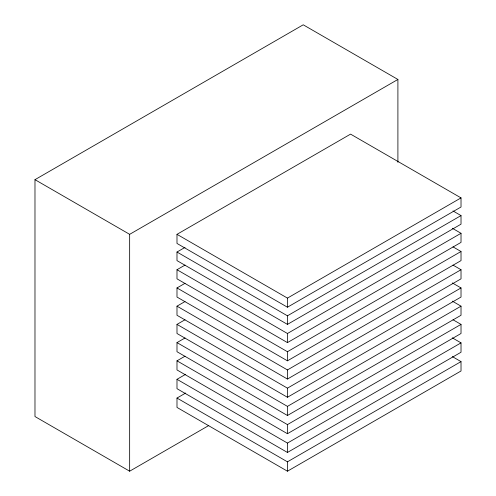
<?xml version="1.0" encoding="UTF-8"?>
<svg xmlns="http://www.w3.org/2000/svg" width="496" height="496" viewBox="0 0 496 496"><rect width="100%" height="100%" fill="white"/><g stroke="black" fill="none" stroke-linecap="round" stroke-linejoin="round"><path stroke-width="0.74" d="M208.791 425.512L129.654 471.2L34.98 416.541L34.98 179.67L303.23 24.8L397.904 79.459L397.904 162.285M34.98 179.67L129.654 234.335L397.904 79.459M176.991 234.335L350.567 134.125L461.02 197.892L461.02 207.006L287.451 307.216L176.991 243.443L176.991 234.335L287.451 298.102L461.02 197.892M452.991 210.949L461.02 215.586L461.02 224.173L287.451 324.384L176.991 260.617L176.991 252.03L185.033 247.386M452.321 228.259L461.02 233.287L461.02 242.395L287.451 342.606L176.991 278.839L176.991 269.725L185.033 265.081M452.991 246.865L461.02 251.503L461.02 260.617L287.451 360.828L176.991 297.054L176.991 287.947L185.033 283.303M452.991 265.087L461.02 269.725L461.02 278.839L287.451 379.049L176.991 315.276L176.991 306.168L185.033 301.525M452.321 282.925L461.02 287.947L461.02 297.054L287.451 397.271L176.991 333.498L176.991 324.39L185.033 319.746M452.321 301.14L461.02 306.168L461.02 315.276L287.451 415.487L176.991 351.72L176.991 342.606L185.033 337.962M452.991 319.753L461.02 324.39L461.02 333.498L287.451 433.709L176.991 369.942L176.991 360.828L185.033 356.184M452.321 337.844L461.02 342.872L461.02 352.241L287.451 452.457L176.991 388.684L176.991 379.31L185.702 374.282M176.991 252.03L287.451 315.803L461.02 215.586M176.991 269.725L287.451 333.498L461.02 233.287M452.321 356.593L461.02 361.615L461.02 370.989L287.451 471.2L176.991 407.427L176.991 398.059L185.702 393.024M176.991 287.947L287.451 351.72L461.02 251.503M176.991 306.168L287.451 369.935L461.02 269.725M176.991 324.39L287.451 388.157L461.02 287.947M176.991 342.606L287.451 406.379L461.02 306.168M176.991 360.828L287.451 424.601L461.02 324.39M176.991 379.31L287.451 443.083L461.02 342.872M176.991 398.059L287.451 461.826L461.02 361.615M287.451 298.102L287.451 307.216M287.451 315.803L287.451 324.384M287.451 333.498L287.451 342.606M287.451 351.72L287.451 360.828M287.451 369.935L287.451 379.049M287.451 388.157L287.451 397.271M287.451 406.379L287.451 415.487M287.451 424.601L287.451 433.709M287.451 443.083L287.451 452.457M287.451 461.826L287.451 471.2M129.654 234.335L129.654 471.2"/></g></svg>
